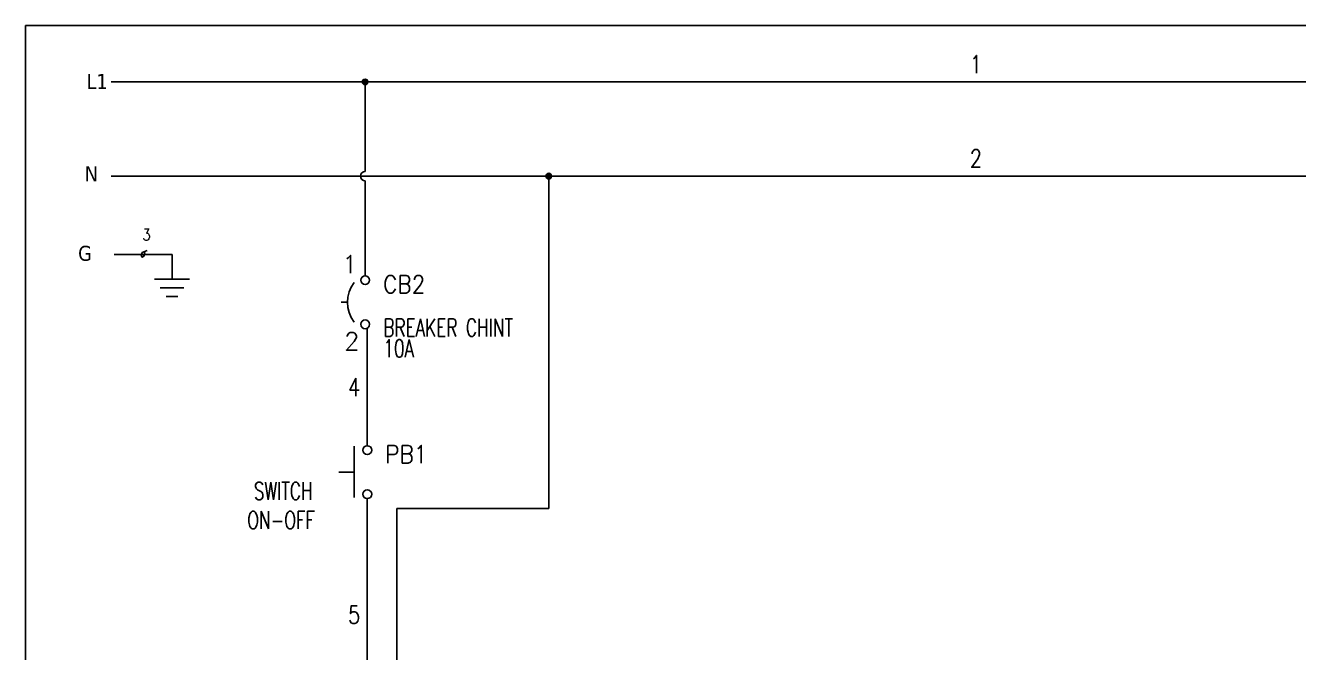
# Model space of a CAD drawing. Header units: millimetres. Extents: x 123.5 to 144.3, y 105.4 to 121.6.
# Drawn here: x 123.51 to 137.03, y 114.93 to 121.59 of the extents above; entities that cross this region are included whole.
import ezdxf
from ezdxf.enums import TextEntityAlignment as Align

# ---------------------------------------------------------------- set-up
doc = ezdxf.new("R2010")
doc.units = ezdxf.units.MM
doc.linetypes.add('HIDDEN2', pattern=[0.1875, 0.125, -0.0625])
for name, color, linetype in [('BLK_12AWG', 7, 'Continuous'), ('DESC', 250, 'Continuous'), ('SYMS', 7, 'Continuous'), ('TAGS', 250, 'Continuous'), ('TERMS', 250, 'Continuous'), ('WIRES', 7, 'Continuous')]:
    doc.layers.add(name, color=color, linetype=linetype)
doc.layers.add('WIRENO', color=7, linetype='Continuous', true_color=0x000000)
doc.styles.get("Standard").update_dxf_attribs({"font": 'tahoma.ttf'})
doc.styles.add('WD', font='romans.shx')

# ---------------------------------------------------------------- blocks, each defined once
blk = doc.blocks.new('VGND2')
for p, q in [((0.09375, 0), (-0.09375, 0)), ((-0.0625, -0.046875), (0.0625, -0.046875)), ((-0.03125, -0.09375), (0.03125, -0.09375))]:
    blk.add_line(p, q)
at = {"style": 'WD', "flags": 1}
blk.add_attdef('X2TERM01', (0, 0), '', height=0.01, dxfattribs=at)
blk = doc.blocks.new('WD_WNH')
at = {"linetype": 'Continuous', "style": 'WD', "width": 0.8}
blk.add_attdef('WIRENO', text='', height=0.125, dxfattribs=at).set_placement((0, 0.0625), align=Align.CENTER)
at = {"style": 'WD', "flags": 1}
for tag, p in [('W01USER', (0, 0.0781)), ('W02USER', (0, 0.0703)), ('W03USER', (0, 0.0625)), ('W04USER', (0, 0.0547)), ('W05USER', (0, 0.0469)), ('W06USER', (0, 0.0391)), ('W07USER', (0, 0.0312)), ('W08USER', (0, 0.0234)), ('W09USER', (0, 0.0156)), ('W10USER', (0, 0.0078))]:
    blk.add_attdef(tag, text='', height=0.005, dxfattribs=at).set_placement(p, align=Align.CENTER)
blk = doc.blocks.new('VCB1')
at = {"linetype": 'HIDDEN2'}
blk.add_line((-0.1712, 0), (-0.125, 0), dxfattribs=at)
for centre in [(0, 0.1562), (0, -0.1562)]:
    blk.add_circle(centre, 0.0312)
blk.add_arc((0.1094, 0), 0.2344, 143.1301, 216.8699)
at = {"style": 'WD'}
for tag, p, width in [('INST', (0.2188, 0.3883), 0.7), ('LOC', (0.2188, 0.2188), 0.7), ('TAG1', (0.1269, 0.0644), 0.9), ('XREF', (0.1287, -0.09), 0.7), ('DESC1', (0.1287, -0.242), 0.7), ('DESC2', (0.1287, -0.3893), 0.7)]:
    blk.add_attdef(tag, p, '', height=0.125, dxfattribs=dict(at, width=width))
at = {"linetype": 'Continuous', "style": 'WD'}
for tag, height, flags, p in [('TERM01', 0.125, 8, (-0.055, 0.2066)), ('MFG', 0.01, 9, (-0.1421, -0.0881)), ('CAT', 0.01, 9, (-0.1421, -0.0731))]:
    blk.add_attdef(tag, text='', height=height, dxfattribs=dict(at, flags=flags)).set_placement(p, align=Align.RIGHT)
at = {"style": 'WD', "width": 0.7}
blk.add_attdef('RATING1', text='', height=0.125, dxfattribs=at).set_placement((-0.1875, 0.0625), align=Align.RIGHT)
at = {"color": 7, "style": 'WD', "flags": 1}
for tag, p in [('X2TERM01', (0, 0.1875)), ('X8TERM02', (0, -0.1875))]:
    blk.add_attdef(tag, p, '', height=0.0125, dxfattribs=at)
at = {"color": 7, "style": 'WD'}
for tag, p in [('X4LINK', (-0.25, 0)), ('X1LINK', (0, 0))]:
    blk.add_attdef(tag, p, '', height=0.01, dxfattribs=at)
at = {"style": 'WD', "flags": 9}
for tag, p in [('FAMILY', (-0.1421, -0.0365)), ('CONTACT', (-0.1288, -0.1291))]:
    blk.add_attdef(tag, text='', height=0.01, dxfattribs=at).set_placement(p, align=Align.RIGHT)
at = {"linetype": 'Continuous', "style": 'WD', "flags": 9}
blk.add_attdef('ASSYCODE', text='', height=0.01, dxfattribs=at).set_placement((-0.1533, -0.1061), align=Align.CENTER)
at = {"linetype": 'Continuous', "style": 'WD', "flags": 8}
blk.add_attdef('TERM02', text='', height=0.125, dxfattribs=at).set_placement((-0.0407, -0.2134), align=Align.TOP_RIGHT)
blk = doc.blocks.new('WDDOT')
for radius in [0.03, 0.0187, 0.00929]:
    blk.add_circle((0, 0), radius)
blk = doc.blocks.new('VPB11')
for p, q in [((-0.0938, 0.1849), (-0.0938, -0.1801)), ((-0.2022, 0), (-0.0938, 0))]:
    blk.add_line(p, q)
for centre in [(0, 0.1562), (0, -0.1562)]:
    blk.add_circle(centre, 0.0312)
at = {"style": 'WD'}
for tag, p, width in [('INST', (0.1269, 0.3902), 0.7), ('LOC', (0.1269, 0.2206), 0.7), ('TAG1', (0.1269, 0.0644), 0.9), ('XREF', (0.1287, -0.09), 0.7), ('DESC1', (0.1287, -0.242), 0.7), ('DESC2', (0.1287, -0.3982), 0.7)]:
    blk.add_attdef(tag, p, '', height=0.125, dxfattribs=dict(at, width=width))
at = {"linetype": 'Continuous', "style": 'WD'}
for tag, height, flags, p in [('TERM01', 0.125, 8, (-0.055, 0.2223)), ('MFG', 0.01, 9, (-0.1421, -0.0881)), ('CAT', 0.01, 9, (-0.1421, -0.0731))]:
    blk.add_attdef(tag, text='', height=height, dxfattribs=dict(at, flags=flags)).set_placement(p, align=Align.RIGHT)
at = {"color": 7, "style": 'WD', "flags": 1}
for tag, p in [('X2TERM01', (0, 0.1875)), ('X8TERM02', (0, -0.1875))]:
    blk.add_attdef(tag, p, '', height=0.0125, dxfattribs=at)
at = {"color": 7, "style": 'WD'}
for tag, p in [('X4LINK', (-0.2656, 0)), ('X1LINK', (0, 0))]:
    blk.add_attdef(tag, p, '', height=0.01, dxfattribs=at)
at = {"style": 'WD'}
for tag, flags, p in [('CONTACT', 1, (-0.1421, -0.0531)), ('FAMILY', 9, (-0.1421, -0.0365))]:
    blk.add_attdef(tag, text='', height=0.01, dxfattribs=dict(at, flags=flags)).set_placement(p, align=Align.RIGHT)
at = {"linetype": 'Continuous', "style": 'WD', "flags": 9}
blk.add_attdef('ASSYCODE', text='', height=0.01, dxfattribs=at).set_placement((-0.1551, -0.1064), align=Align.CENTER)
at = {"linetype": 'Continuous', "style": 'WD', "flags": 8}
blk.add_attdef('TERM02', text='', height=0.125, dxfattribs=at).set_placement((-0.0407, -0.2291), align=Align.TOP_RIGHT)
blk = doc.blocks.new('WD_WNV')
at = {"style": 'WD', "flags": 1}
for tag, p in [('W01USER', (-0.0625, 0.0938)), ('W02USER', (-0.0625, 0.0859)), ('W03USER', (-0.0625, 0.0781)), ('W04USER', (-0.0625, 0.0703)), ('W05USER', (-0.0625, 0.0625)), ('W06USER', (-0.0625, 0.0547)), ('W07USER', (-0.0625, 0.0469)), ('W08USER', (-0.0625, 0.0391)), ('W09USER', (-0.0625, 0.0312)), ('W10USER', (-0.0625, 0.0234))]:
    blk.add_attdef(tag, text='', height=0.005, dxfattribs=at).set_placement(p, align=Align.CENTER)
at = {"linetype": 'Continuous', "style": 'WD', "width": 0.8}
blk.add_attdef('WIRENO', text='', height=0.125, dxfattribs=at).set_placement((-0.05, 0), align=Align.MIDDLE_RIGHT)

msp = doc.modelspace()

# ---------------------------------------------------------------- linework, layer by layer
at = {"color": 7, "linetype": 'Continuous'}
for p, q in [((144.256, 121.59), (123.506, 121.59)), ((123.506, 121.59), (123.506, 105.405))]:
    msp.add_line(p, q, dxfattribs=at)
at = {"layer": 'BLK_12AWG'}
for p, q in [((124.418, 120.99), (142.793, 120.99)), ((127.114, 120.949), (127.114, 120.99)), ((127.116, 120.04), (127.116, 120.949)), ((124.418, 119.99), (142.793, 119.99)), ((127.116, 118.931), (127.116, 119.94)), ((129.066, 116.46), (129.066, 119.99)), ((127.452, 114.053), (127.452, 116.46)), ((127.452, 116.46), (129.066, 116.46))]:
    msp.add_line(p, q, dxfattribs=at)
msp.add_arc((127.116, 119.99), 0.05, 90, 270, dxfattribs=at)
at = {"layer": 'WIRENO'}
msp.add_lwpolyline([(124.8, 119.2), (124.765, 119.187), (124.745, 119.177), (124.736, 119.148), (124.746, 119.128), (124.765, 119.138), (124.775, 119.168), (124.77, 119.177)], dxfattribs=at)
at = {"layer": 'WIRES'}
for p, q in [((124.447, 119.158), (125.063, 119.158)), ((125.063, 119.158), (125.063, 118.897)), ((127.138, 117.127), (127.138, 118.369)), ((127.138, 116.564), (127.138, 114.096))]:
    msp.add_line(p, q, dxfattribs=at)

# ---------------------------------------------------------------- block references
at = {"layer": 'SYMS'}
for p in [(127.114, 120.99), (129.066, 119.99)]:
    msp.add_blockref('WDDOT', p, dxfattribs=at)
ref = msp.add_blockref('VCB1', (127.116, 118.65), dxfattribs=dict(at, xscale=1.5, yscale=1.5, zscale=1.5))
ref.add_attrib('DESC2', '10A', (127.309, 118.066), dxfattribs={"layer": 'DESC', "height": 0.1875, "style": 'WD', "width": 0.7})
ref.add_attrib('DESC1', 'BREAKER CHINT', (127.309, 118.287), dxfattribs={"layer": 'DESC', "height": 0.1875, "style": 'WD', "width": 0.7})
ref.add_attrib('TAG1', 'CB2', (127.306, 118.747), dxfattribs={"layer": 'TAGS', "height": 0.1875, "style": 'WD', "width": 0.9})
ref.add_attrib('TERM02', '2', dxfattribs={"layer": 'TERMS', "linetype": 'Continuous', "height": 0.188, "style": 'WD', "flags": 8}).set_placement((127.054, 118.33), align=Align.TOP_RIGHT)
ref.add_attrib('TERM01', '1', dxfattribs={"layer": 'TERMS', "linetype": 'Continuous', "height": 0.188, "style": 'WD', "flags": 8}).set_placement((127.033, 118.96), align=Align.RIGHT)
at = {"layer": 'SYMS', "xscale": 2, "yscale": 2, "zscale": 2}
msp.add_blockref('VGND2', (125.063, 118.897), dxfattribs=at)
at = {"layer": 'SYMS'}
ref = msp.add_blockref('VPB11', (127.138, 116.845), dxfattribs=dict(at, xscale=1.5, yscale=1.5, zscale=1.5))
ref.add_attrib('DESC2', 'ON-OFF', (125.863, 116.242), dxfattribs={"layer": 'DESC', "height": 0.1875, "style": 'WD', "width": 0.7})
ref.add_attrib('DESC1', 'SWITCH', (125.933, 116.551), dxfattribs={"layer": 'DESC', "height": 0.1875, "style": 'WD', "width": 0.7})
ref.add_attrib('TAG1', 'PB1', (127.328, 116.942), dxfattribs={"layer": 'TAGS', "height": 0.1875, "style": 'WD', "width": 0.9})
at = {"layer": 'WIRENO'}
ref = msp.add_blockref('WD_WNH', (133.606, 120.99), dxfattribs=dict(at, xscale=1.5, yscale=1.5, zscale=1.5))
ref.add_attrib('WIRENO', '1', dxfattribs={"linetype": 'Continuous', "height": 0.188, "style": 'WD', "width": 0.8}).set_placement((133.606, 121.084), align=Align.CENTER)
ref = msp.add_blockref('WD_WNH', (133.606, 119.99), dxfattribs=dict(at, xscale=1.5, yscale=1.5, zscale=1.5))
ref.add_attrib('WIRENO', '2', dxfattribs={"linetype": 'Continuous', "height": 0.188, "style": 'WD', "width": 0.8}).set_placement((133.606, 120.084), align=Align.CENTER)
ref = msp.add_blockref('WD_WNH', (124.755, 119.158), dxfattribs=at)
ref.add_attrib('WIRENO', '3', dxfattribs={"linetype": 'Continuous', "height": 0.125, "style": 'WD', "width": 0.8}).set_placement((124.792, 119.268), align=Align.BOTTOM_CENTER)
ref = msp.add_blockref('WD_WNV', (127.138, 117.748), dxfattribs=dict(at, xscale=1.5, yscale=1.5, zscale=1.5))
ref.add_attrib('WIRENO', '4', dxfattribs={"linetype": 'Continuous', "height": 0.188, "style": 'WD', "width": 0.8}).set_placement((127.063, 117.748), align=Align.MIDDLE_RIGHT)
ref = msp.add_blockref('WD_WNV', (127.138, 115.33), dxfattribs=dict(at, xscale=1.5, yscale=1.5, zscale=1.5))
ref.add_attrib('WIRENO', '5', dxfattribs={"linetype": 'Continuous', "height": 0.188, "style": 'WD', "width": 0.8}).set_placement((127.063, 115.33), align=Align.MIDDLE_RIGHT)

# ---------------------------------------------------------------- texts
at = {"char_height": 0.16, "attachment_point": 1}
for s, insert in [('L1', (124.154, 121.075)), ('N', (124.135, 120.095)), ('G', (124.065, 119.25))]:
    msp.add_mtext_dynamic_manual_height_columns(s, width=0.37194, gutter_width=0.05, heights=[0], dxfattribs=dict(at, insert=insert))

doc.saveas('drawing.dxf')
